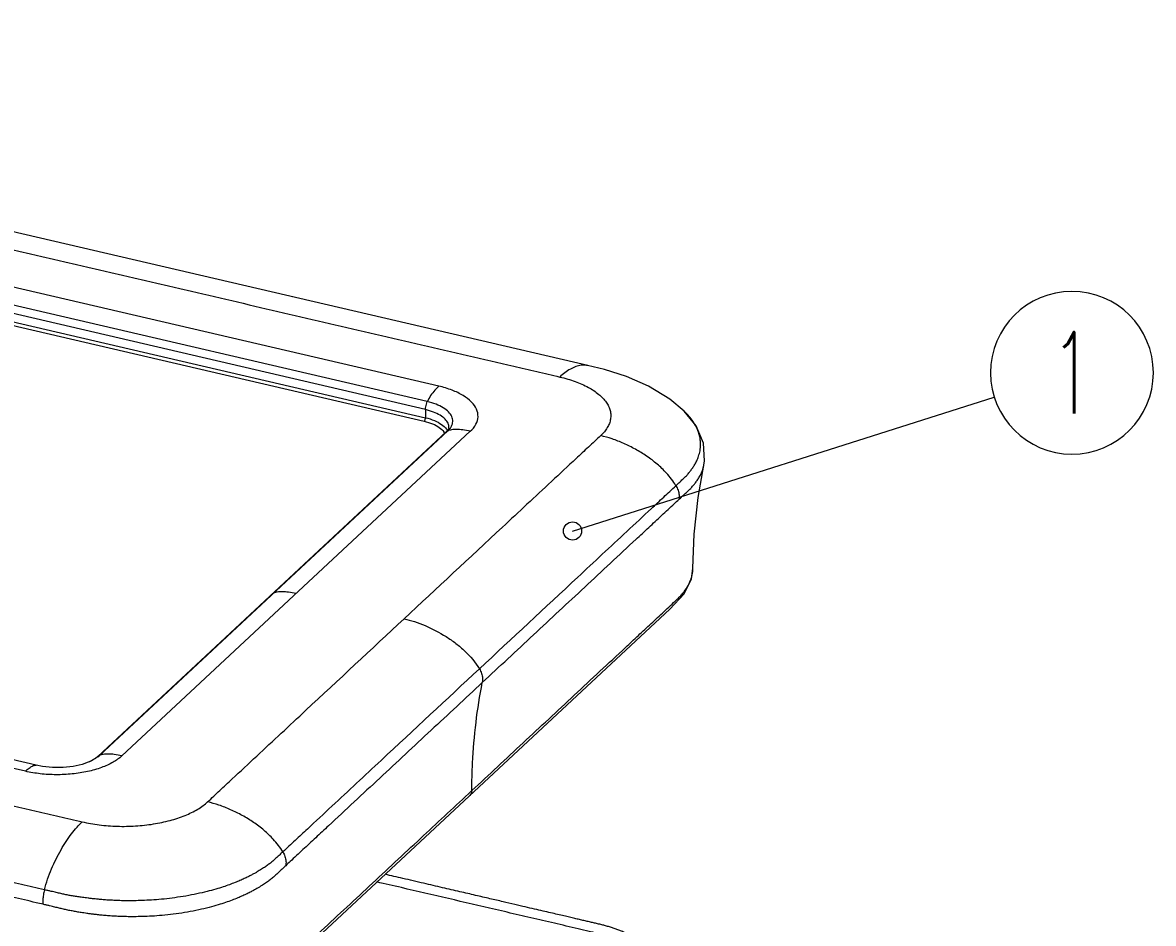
# Model space of a CAD drawing. Header units: millimetres. Extents: x 2243 to 2552, y 611 to 826.
# Drawn here: x 2412.88 to 2454.12, y 660.92 to 693.78 of the extents above; entities that cross this region are included whole.
import ezdxf
from ezdxf.enums import TextEntityAlignment as Align

# ---------------------------------------------------------------- set-up
doc = ezdxf.new("R2010")
doc.units = ezdxf.units.MM
doc.layers.add('dim', color=82, linetype='Continuous', lineweight=9)
doc.layers.add('from', color=7, linetype='Continuous', lineweight=13)
doc.styles.add('BOM', font='txt.shx', dxfattribs={"bigfont": 'gbcbig.shx'})
doc.dimstyles.new('ISO', dxfattribs={"dimscale": 0.6, "dimtxt": 2.5, "dimasz": 2.5, "dimexe": 1.25, "dimexo": 0.625, "dimtad": 0, "dimdsep": 46, "dimtxsty": 'Standard', "dimblk": 'OPEN', "dimcen": 0, "dimclrd": 4, "dimclre": 4, "dimadec": 0, "dimazin": 0, "dimtfac": 1, "dimtofl": 0, "dimtmove": 0, "dimatfit": 3, "dimfxl": 0, "dimarcsym": 0})

# ---------------------------------------------------------------- blocks, each defined once
blk = doc.blocks.new('yx_bom3')
at = {"layer": 'from'}
blk.add_circle((0, 0), 1, dxfattribs=at)
at = {"layer": 'from', "color": 4, "style": 'BOM', "width": 0.6}
blk.add_attdef('ITEM', text='', height=1, dxfattribs=at).set_placement((0, 0), align=Align.MIDDLE)
blk = doc.blocks.new('_Open')
at = {"color": 0, "linetype": 'ByBlock', "lineweight": -2}
for p, q in [((-1, 0.167), (0, 0)), ((-1, -0.167), (0, 0)), ((0, 0), (-1, 0))]:
    blk.add_line(p, q, dxfattribs=at)
blk = doc.blocks.new('*u38')
at = {"color": 7, "linetype": 'Continuous'}
for p, q in [((23.263, 90.37), (-55.752, 108.77)), ((15.274, 89.263), (-54.194, 105.439)), ((14.663, 88.431), (-54.804, 104.608)), ((-54.907, 103.745), (14.561, 87.569)), ((14.569, 88.002), (-54.898, 104.179)), ((-54.974, 103.557), (14.494, 87.38)), ((14.569, 88.002), (14.561, 87.569)), ((28.446, 87.916), (28.444, 87.917)), ((-3.011, 69.387), (15.678, 86.806)), ((-2.927, 69.444), (15.76, 86.86)), ((-1.722, 69.423), (16.965, 86.84)), ((15.762, 86.9), (15.678, 86.806)), ((15.678, 86.806), (15.76, 86.86)), ((15.818, 87.026), (15.819, 87.031)), ((-6.31, 68.918), (-75.777, 85.095)), ((29.495, 85.018), (29.496, 85.023)), ((-6.897, 68.599), (-76.365, 84.775)), ((28.91, 79.499), (28.91, 79.501)), ((6.416, 78.152), (6.333, 78.096)), ((-3.011, 69.387), (-3.131, 69.291)), ((-3.011, 69.388), (-2.927, 69.444)), ((-3.532, 69.079), (-3.534, 69.078)), ((16.865, 67.388), (17.049, 67.559))]:
    blk.add_line(p, q, dxfattribs=at)
for points in [[(28.446, 87.916), (27.669, 88.562), (26.527, 89.26), (25.352, 89.777), (24.16, 90.15), (23.262, 90.37)], [(29.495, 85.018), (29.535, 85.262), (29.481, 86.202), (29.091, 87.128), (28.444, 87.917)], [(15.818, 87.031), (15.817, 87.011), (15.762, 86.9)], [(28.91, 79.501), (28.982, 81.326), (29.193, 83.293), (29.496, 85.023)], [(27.661, 77.291), (28.436, 78.115), (28.83, 78.931), (28.91, 79.499)], [(-6.66, 55.81), (-4.995, 55.422), (-3.215, 55.082), (-1.439, 54.954), (0.272, 55.016), (1.878, 55.245), (3.349, 55.631), (4.646, 56.167), (5.672, 56.817), (6.405, 57.481), (27.661, 77.291)], [(-3.131, 69.291), (-3.434, 69.121), (-3.532, 69.079)], [(-3.534, 69.078), (-3.85, 68.97), (-4.334, 68.863), (-4.874, 68.805), (-5.433, 68.802), (-5.973, 68.854), (-6.31, 68.918)]]:
    blk.add_lwpolyline(points, dxfattribs=at)
for centre, radius, start, end in [((14.972, 86.415), 0.695, 30.2107, 34.65319), ((15.02, 86.443), 0.639, 25.92106, 30.20981), ((-3.862, 70.448), 1.372, 308.75699, 312.93139)]:
    blk.add_arc(centre, radius, start, end, dxfattribs=at)
for points, start_tangent, end_tangent in [([(-57.245, 108.153), (-56.011, 107.865), (-54.776, 107.578), (-53.542, 107.29), (-52.307, 107.003), (-49.838, 106.428), (-47.369, 105.853), (-42.431, 104.703), (-37.493, 103.553), (-27.617, 101.253), (-17.74, 98.953), (-12.802, 97.803), (-7.864, 96.654), (2.012, 94.354), (6.95, 93.204), (11.888, 92.054), (16.826, 90.904), (19.295, 90.329), (20.53, 90.042), (21.764, 89.754)], (0.975256, -0.221081), (0.972585, -0.232547)), ([(23.262, 90.37), (23.176, 90.386), (22.907, 90.382), (22.624, 90.31), (22.334, 90.176), (21.764, 89.754)], (-0.973074, 0.230491), (-0.731534, -0.681805)), ([(15.274, 89.263), (15.068, 89.052), (14.663, 88.431)], (-0.731534, -0.681805), (-0.3965, -0.918035)), ([(16.965, 86.84), (17.265, 87.218), (17.381, 87.622), (17.303, 88.026), (17.034, 88.41), (16.589, 88.756), (15.99, 89.046), (15.274, 89.263)], (0.731534, 0.681805), (-0.973942, 0.226795)), ([(21.764, 89.754), (22.191, 89.642), (22.591, 89.511), (23.299, 89.196), (23.86, 88.822), (24.079, 88.617), (24.255, 88.402), (24.384, 88.181), (24.466, 87.954), (24.501, 87.724), (24.487, 87.493), (24.425, 87.264), (24.317, 87.039), (24.161, 86.819), (23.961, 86.607)], (0.972585, -0.232547), (-0.722482, -0.691389)), ([(14.569, 88.002), (14.582, 88.146), (14.614, 88.293), (14.663, 88.431)], (0.01915, 0.999817), (0.3965, 0.918035)), ([(15.819, 87.031), (15.772, 87.269), (15.613, 87.497), (15.35, 87.701), (14.996, 87.873), (14.569, 88.002)], (0.041155, 0.999153), (-0.973932, 0.226839)), ([(15.876, 86.986), (15.955, 87.108), (16.029, 87.368), (15.978, 87.63), (15.805, 87.878), (15.517, 88.102), (15.13, 88.289), (14.663, 88.431)], (0.616202, 0.787588), (-0.973824, 0.227302)), ([(14.494, 87.38), (14.527, 87.428), (14.551, 87.496), (14.561, 87.569)], (0.731534, 0.681805), (0.01915, 0.999817)), ([(14.494, 87.38), (14.946, 87.238), (15.305, 87.043), (15.544, 86.811)], (0.973942, -0.226795), (0.568202, -0.822889)), ([(14.561, 87.569), (15.047, 87.415), (15.431, 87.207), (15.685, 86.959)], (0.973942, -0.226795), (0.568247, -0.822858)), ([(28.974, 87.273), (28.96, 87.296), (28.761, 87.573), (28.53, 87.832), (28.446, 87.916)], (-0.526924, 0.849912), (-0.721012, 0.692922)), ([(15.685, 86.959), (15.74, 86.866)], (0.568247, -0.822858), (0.438102, -0.898925)), ([(15.76, 86.86), (15.876, 86.986)], (0.731397, 0.681952), (0.616202, 0.787588)), ([(15.855, 86.896), (15.76, 86.86)], (-0.958552, -0.284919), (-0.908572, -0.417729)), ([(16.965, 86.84), (16.559, 86.916), (16.226, 86.941), (15.961, 86.921), (15.855, 86.896)], (-0.973942, 0.226795), (-0.958552, -0.284919)), ([(27.998, 83.923), (28.078, 83.999), (28.159, 84.075), (28.24, 84.152), (28.32, 84.229), (28.401, 84.306), (28.481, 84.383), (28.556, 84.458), (28.625, 84.53), (28.688, 84.604), (28.749, 84.679), (28.809, 84.759), (28.868, 84.842), (28.925, 84.926), (28.979, 85.012), (29.032, 85.103), (29.085, 85.203), (29.137, 85.313), (29.187, 85.435), (29.233, 85.57), (29.272, 85.718), (29.301, 85.881), (29.317, 86.06), (29.315, 86.257), (29.288, 86.478), (29.227, 86.729), (29.118, 87.009), (28.974, 87.273)], (0.729821, 0.683638), (-0.526924, 0.849912)), ([(23.961, 86.607), (23.302, 85.993), (22.643, 85.379), (21.325, 84.151), (18.69, 81.694), (13.418, 76.781)], (-0.722482, -0.691389), (-0.731534, -0.681805)), ([(27.998, 83.923), (27.487, 84.6), (26.989, 85.08), (26.427, 85.507), (25.824, 85.878), (25.198, 86.188), (24.57, 86.433), (23.961, 86.607)], (-0.517467, 0.855703), (-0.973942, 0.226795)), ([(28.152, 83.184), (28.233, 83.259), (28.314, 83.333), (28.394, 83.407), (28.475, 83.481), (28.556, 83.555), (28.636, 83.629), (28.713, 83.703), (28.788, 83.777), (28.857, 83.851), (28.922, 83.926), (28.985, 84.002), (29.048, 84.082), (29.108, 84.164), (29.165, 84.249), (29.222, 84.339), (29.278, 84.438), (29.334, 84.547), (29.388, 84.67), (29.438, 84.805), (29.481, 84.955), (29.495, 85.018)], (0.732664, 0.68059), (0.206304, 0.978488)), ([(-82.855, 84.284), (-81.621, 83.996), (-80.386, 83.709), (-79.151, 83.421), (-77.917, 83.134), (-75.448, 82.559), (-72.979, 81.984), (-68.041, 80.834), (-63.103, 79.684), (-53.226, 77.384), (-43.35, 75.084), (-38.412, 73.934), (-33.474, 72.785), (-23.598, 70.485), (-18.66, 69.335), (-13.722, 68.185), (-8.784, 67.035), (-6.315, 66.46), (-5.08, 66.173), (-3.846, 65.885)], (0.972585, -0.232547), (0.975256, -0.221081)), ([(17.456, 74.097), (22.727, 79.01), (25.363, 81.467), (26.681, 82.695), (27.34, 83.31), (27.998, 83.923)], (0.731535, 0.681804), (0.731025, 0.682351)), ([(27.998, 83.923), (28.112, 83.678), (28.165, 83.426), (28.152, 83.184)], (0.51684, -0.856082), (-0.190751, -0.981638)), ([(17.611, 73.358), (20.359, 75.92), (21.734, 77.201), (23.108, 78.482), (24.482, 79.763), (25.857, 81.044), (26.544, 81.685), (27.231, 82.325), (27.919, 82.966), (28.152, 83.184)], (0.731534, 0.681805), (0.731867, 0.681448)), ([(17.049, 67.559), (19.798, 70.121), (21.172, 71.402), (22.546, 72.683), (23.921, 73.964), (25.295, 75.245), (25.982, 75.886), (26.669, 76.526), (27.357, 77.167), (27.7, 77.487), (28.044, 77.807), (28.213, 77.975), (28.364, 78.146), (28.613, 78.497), (28.788, 78.858), (28.886, 79.225), (28.91, 79.499)], (0.731534, 0.681805), (0.008777, 0.999961)), ([(7.622, 78.131), (7.216, 78.207), (6.882, 78.232), (6.617, 78.212), (6.416, 78.152)], (-0.973942, 0.226795), (-0.908572, -0.417729)), ([(2.876, 66.955), (3.535, 67.57), (4.193, 68.184), (5.511, 69.412), (8.147, 71.868), (13.418, 76.781)], (0.740305, 0.672271), (0.731534, 0.681805)), ([(13.418, 76.781), (13.971, 76.626), (14.54, 76.412), (15.668, 75.824), (16.196, 75.456), (16.68, 75.043), (17.456, 74.097)], (0.973942, -0.226795), (0.517472, -0.8557)), ([(17.456, 74.097), (12.184, 69.184), (9.549, 66.728), (8.231, 65.499), (7.572, 64.885), (6.913, 64.271)], (-0.731534, -0.681805), (-0.732043, -0.681259)), ([(17.456, 74.097), (17.57, 73.852), (17.623, 73.6), (17.611, 73.358)], (0.517832, -0.855483), (-0.190479, -0.981691)), ([(17.611, 73.358), (14.862, 70.796), (13.487, 69.515), (12.113, 68.234), (10.739, 66.954), (9.364, 65.673), (8.677, 65.032), (7.99, 64.392), (7.302, 63.751), (7.068, 63.533)], (-0.731534, -0.681805), (-0.731202, -0.682161)), ([(17.049, 67.559), (17.09, 69.041), (17.611, 73.358)], (0.005729, 0.999984), (0.190189, 0.981747)), ([(-1.722, 69.423), (-2.192, 69.084), (-2.815, 68.798), (-3.556, 68.585), (-4.378, 68.454), (-5.238, 68.413), (-6.095, 68.462), (-6.897, 68.599)], (-0.731534, -0.681805), (-0.973942, 0.226795)), ([(-3.003, 69.378), (-3.235, 69.222), (-3.532, 69.079)], (-0.779349, -0.62659), (-0.926413, -0.376509)), ([(-1.722, 69.423), (-2.128, 69.499), (-2.461, 69.524), (-2.726, 69.504), (-2.927, 69.444)], (-0.973942, 0.226795), (-0.908572, -0.417729)), ([(-6.897, 68.599), (-6.691, 68.772), (-6.602, 68.833), (-6.521, 68.878), (-6.31, 68.918)], (0.731534, 0.681805), (0.974142, -0.225935)), ([(-6.515, 56.02), (-5.967, 55.893), (-5.336, 55.746), (-4.704, 55.599), (-4.35, 55.521), (-3.987, 55.452), (-3.243, 55.339), (-2.477, 55.262), (-1.698, 55.22), (-0.129, 55.244), (1.403, 55.412), (2.839, 55.717), (4.125, 56.147), (4.695, 56.404), (5.21, 56.685), (5.664, 56.989), (5.867, 57.148), (6.054, 57.312), (6.397, 57.632), (6.741, 57.952), (7.428, 58.593), (8.115, 59.233), (8.802, 59.874), (10.177, 61.155), (11.551, 62.436), (12.926, 63.717), (14.3, 64.998), (16.865, 67.388)], (0.973932, -0.226839), (0.731534, 0.681805)), ([(17.049, 67.559), (17.014, 67.401), (16.944, 67.303)], (-0.005729, -0.999984), (-0.729488, -0.683994)), ([(-3.846, 65.885), (-3.398, 65.794), (-2.932, 65.723), (-1.967, 65.648), (-0.987, 65.664), (-0.03, 65.769), (0.867, 65.959), (1.67, 66.228), (2.349, 66.564), (2.632, 66.754), (2.876, 66.955)], (0.975256, -0.221081), (0.740305, 0.672271)), ([(6.913, 64.272), (6.402, 64.948), (5.903, 65.428), (5.342, 65.855), (4.739, 66.226), (4.113, 66.536), (3.485, 66.781), (2.876, 66.955)], (-0.517467, 0.855703), (-0.973942, 0.226795)), ([(-5.875, 62.235), (-5.49, 63.366), (-4.982, 64.388), (-4.414, 65.247), (-4.126, 65.597), (-3.846, 65.885)], (0.251713, 0.967802), (0.731534, 0.681805)), ([(6.913, 64.272), (6.832, 64.197), (6.751, 64.123), (6.669, 64.048), (6.586, 63.972), (6.501, 63.895), (6.415, 63.817), (6.33, 63.742), (6.246, 63.673), (6.161, 63.607), (6.071, 63.543), (5.975, 63.477), (5.872, 63.409), (5.764, 63.339), (5.65, 63.269), (5.526, 63.195), (5.387, 63.116), (5.229, 63.03), (5.048, 62.937), (4.843, 62.838), (4.611, 62.734), (4.349, 62.625), (4.051, 62.512), (3.712, 62.395), (3.319, 62.274), (2.85, 62.146), (2.305, 62.019), (1.717, 61.905), (1.122, 61.813), (0.539, 61.744), (-0.009, 61.697), (-0.51, 61.668), (-0.961, 61.653), (-1.369, 61.65), (-1.739, 61.654), (-2.076, 61.666), (-2.383, 61.682), (-2.663, 61.701), (-2.916, 61.723), (-3.146, 61.745), (-3.352, 61.768), (-3.534, 61.79), (-3.694, 61.81), (-3.834, 61.829), (-3.96, 61.846), (-4.08, 61.864), (-4.199, 61.882), (-4.317, 61.9), (-4.434, 61.919), (-4.549, 61.939), (-4.662, 61.961), (-4.775, 61.985), (-4.888, 62.011), (-5, 62.036), (-5.115, 62.062), (-5.236, 62.09), (-5.371, 62.121), (-5.521, 62.155), (-5.689, 62.193), (-5.875, 62.235)], (-0.733242, -0.679968), (-0.974325, 0.225147)), ([(6.913, 64.271), (7.027, 64.027), (7.08, 63.775), (7.068, 63.533)], (0.518094, -0.855323), (-0.189619, -0.981858)), ([(-5.875, 62.235), (-7.109, 62.522), (-8.344, 62.81), (-9.577, 63.097)], (-0.974074, 0.22623), (-0.973946, 0.226781)), ([(7.068, 63.533), (6.988, 63.458), (6.908, 63.383), (6.828, 63.307), (6.748, 63.231), (6.665, 63.153), (6.582, 63.075), (6.497, 62.997), (6.41, 62.921), (6.322, 62.849), (6.233, 62.779), (6.138, 62.708), (6.036, 62.635), (5.929, 62.561), (5.815, 62.486), (5.691, 62.408), (5.551, 62.324), (5.391, 62.232), (5.208, 62.134), (5, 62.029), (4.764, 61.918), (4.495, 61.802), (4.191, 61.682), (3.845, 61.558), (3.443, 61.429), (2.962, 61.294), (2.403, 61.161), (1.798, 61.042), (1.185, 60.948), (0.586, 60.878), (0.021, 60.832), (-0.494, 60.806), (-0.957, 60.795), (-1.376, 60.796), (-1.757, 60.805), (-2.104, 60.821), (-2.419, 60.842), (-2.706, 60.866), (-2.965, 60.891), (-3.199, 60.918), (-3.408, 60.944), (-3.594, 60.97), (-3.756, 60.994), (-3.897, 61.016), (-4.024, 61.037), (-4.145, 61.057), (-4.264, 61.079), (-4.384, 61.101), (-4.503, 61.124), (-4.623, 61.148), (-4.742, 61.174), (-4.859, 61.201), (-4.973, 61.228), (-5.085, 61.255), (-5.197, 61.282), (-5.316, 61.311), (-5.448, 61.343), (-5.596, 61.378), (-5.761, 61.417), (-5.947, 61.46)], (-0.730406, -0.683014), (-0.973697, 0.227847)), ([(26.163, 57.865), (26.162, 57.93), (26.127, 58.165), (26.043, 58.396), (25.911, 58.622), (25.732, 58.841), (25.509, 59.05), (24.936, 59.432), (24.592, 59.601), (24.214, 59.753), (24.014, 59.822), (23.804, 59.887), (23.698, 59.918), (23.598, 59.945), (23.486, 59.973), (23.347, 60.006), (22.746, 60.146), (22.106, 60.295), (20.847, 60.589), (19.584, 60.883), (18.321, 61.177), (15.797, 61.765), (13.272, 62.353), (11.96, 62.658)], (0.012807, 0.999918), (-0.973942, 0.226795)), ([(27.136, 57.934), (27.123, 58.076), (27.067, 58.318), (26.958, 58.571), (26.795, 58.827), (26.584, 59.071), (26.346, 59.289), (26.099, 59.474), (25.855, 59.632), (25.619, 59.764), (25.395, 59.876), (25.183, 59.971), (24.982, 60.054), (24.784, 60.128), (24.586, 60.196), (24.383, 60.26), (24.174, 60.32), (23.961, 60.375), (23.743, 60.428), (23.524, 60.479), (23.297, 60.532), (23.064, 60.586), (22.824, 60.641), (22.571, 60.7), (22.296, 60.765), (21.991, 60.836), (21.651, 60.915), (21.277, 61.002), (20.867, 61.097), (20.419, 61.202), (19.918, 61.318), (19.355, 61.449), (18.723, 61.597), (18.022, 61.76), (17.251, 61.939), (16.407, 62.136), (15.481, 62.351), (14.465, 62.588), (13.349, 62.848), (12.401, 63.069)], (-0.036946, 0.999317), (-0.973942, 0.226795)), ([(-12.67, 62.39), (-11.715, 62.076), (-10.649, 61.559), (-9.645, 60.886), (-8.742, 60.08), (-7.978, 59.168), (-7.382, 58.178), (-6.977, 57.144), (-6.797, 56.298)], (0.968481, -0.249087), (0.131751, -0.991283)), ([(-5.947, 61.46), (-6.316, 61.546), (-7.579, 61.84), (-8.841, 62.134), (-10.104, 62.428), (-10.233, 62.458)], (-0.973953, 0.226749), (-0.97394, 0.226806)), ([(-5.875, 62.235), (-5.931, 61.963), (-5.955, 61.699), (-5.947, 61.46)], (-0.252423, -0.967617), (0.113244, -0.993567))]:
    blk.add_spline(points, degree=3, dxfattribs=dict(at, start_tangent=start_tangent, end_tangent=end_tangent))
at = {"layer": 'dim'}
ref = blk.add_blockref('yx_bom3', (49.238, 89.982), dxfattribs=dict(at, xscale=-4.367999999999938, yscale=4.367999999999938, zscale=4.368))
ref.add_attrib('ITEM', '1', dxfattribs={"layer": 'from', "color": 4, "height": 4.368, "style": 'BOM', "width": 0.6}).set_placement((49.238, 89.982), align=Align.MIDDLE)
blk.add_leader([(22.452, 81.489), (45.071, 88.67)], dimstyle='ISO', override={"dimscale": 1, "dimasz": 1.95, "dimexo": 0.125, "dimadec": 2, "dimazin": 2, "dimldrblk": 'Small'}, dxfattribs=at)

msp = doc.modelspace()

# ---------------------------------------------------------------- block references
at = {"layer": 'from', "xscale": 0.68, "yscale": 0.68, "zscale": 0.68}
msp.add_blockref('*u38', (2417.67, 619.821), dxfattribs=at)

doc.saveas('drawing.dxf')
